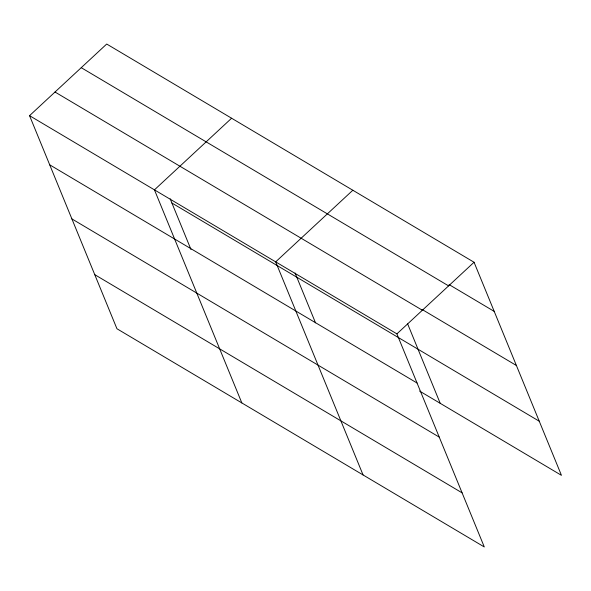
<?xml version="1.0" encoding="UTF-8"?>
<svg xmlns="http://www.w3.org/2000/svg" width="591" height="591" viewBox="0 0 591 591"><rect width="100%" height="100%" fill="white"/><g stroke="black" fill="none" stroke-linecap="round" stroke-linejoin="round"><path stroke-width="0.89" d="M29.55 115.666L396.901 333.878L484.295 546.963L116.944 328.751L29.55 115.666L106.705 44.037L474.056 262.249L561.45 475.334L419.625 391.087M231.606 118.23L154.45 189.859L241.845 402.944M352.834 190.236L275.679 261.865L363.066 474.95M396.901 333.878L474.056 262.249M449.049 284.567L494.216 311.398M81.248 67.677L448.599 285.881M422.114 309.485L516.401 365.497M55.015 92.026L422.366 310.238M171.907 203.023L539.265 421.235M49.703 164.815L417.061 383.02M71.895 218.914L439.246 437.118M94.752 274.652L462.103 492.864M407.642 323.89L440.221 403.328M295.079 272.99L315.528 322.863M170.178 198.805L190.982 249.52"/></g></svg>
